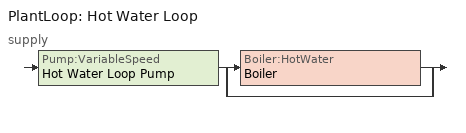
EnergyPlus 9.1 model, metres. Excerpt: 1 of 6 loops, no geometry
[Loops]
PlantLoop 'Hot Water Loop'
 supply: Pump:VariableSpeed 'Hot Water Loop Pump' > split
  | Boiler:HotWater 'Boiler'
  | bypass
[PlantLoop]
Hot Water Loop: Fluid Type=Water; Plant Equipment Operation Scheme=Hot Water Loop Operation Schemes; Maximum Loop Temperature {C}=100; Minimum Loop Temperature {C}=10; Maximum Loop Flow Rate {m3/s}=Autosize; Minimum Loop Flow Rate {m3/s}=0; Plant Loop Volume {m3}=Autocalculate; Load Distribution Scheme=Optimal; Plant Loop Demand Calculation Scheme=SingleSetpoint
[Sizing:Plant]
Hot Water Loop: Loop Type=Heating; Design Loop Exit Temperature {C}=82.2222; Loop Design Temperature Difference {deltaC}=11.1111; Sizing Option=NonCoincident; Zone Timesteps in Averaging Window=1; Coincident Sizing Factor Mode=None
[Pump:VariableSpeed]
Hot Water Loop Pump: Design Maximum Flow Rate {m3/s}=Autosize; Design Pump Head {Pa}=179344; Design Power Consumption {W}=Autosize; Motor Efficiency=1; Fraction of Motor Inefficiencies to Fluid Stream=0; Coefficient 1 of the Part Load Performance Curve=0; Coefficient 2 of the Part Load Performance Curve=1; Coefficient 3 of the Part Load Performance Curve=0; Coefficient 4 of the Part Load Performance Curve=0; Design Minimum Flow Rate {m3/s}=0; Pump Control Type=Intermittent; Skin Loss Radiative Fraction=0.5; Design Power Sizing Method=PowerPerFlowPerPressure; Design Electric Power per Unit Flow Rate {W/(m3/s)}=348701.1; Design Shaft Power per Unit Flow Rate per Unit Head=1.28205; Design Minimum Flow Rate Fraction=0
[SetpointManager:Scheduled]
Hot Water Loop Setpoint Manager: Control Variable=Temperature; Schedule=Hot Water Loop Temp - 180F; Setpoint Node or NodeList=Hot Water Loop Supply Outlet Node
[PlantEquipmentOperationSchemes]
Hot Water Loop Operation Schemes: Control Scheme Object Type 1=PlantEquipmentOperation:HeatingLoad; Control Scheme Name 1=Hot Water Loop Heating Operation Scheme; Control Scheme Schedule Name 1=Always On Discrete
[PlantEquipmentOperation:HeatingLoad]
Hot Water Loop Heating Operation Scheme: Load Range Lower Limit 1 {W}=0; Load Range Upper Limit 1 {W}=1000000000; Range Equipment List Name 1=Hot Water Loop Heating Equipment List
[PlantEquipmentList]
Hot Water Loop Heating Equipment List: Boiler:HotWater, Boiler
[Boiler:HotWater]
Boiler: Fuel Type=NaturalGas; Nominal Capacity {W}=Autosize; Nominal Thermal Efficiency=0.78; Efficiency Curve Temperature Evaluation Variable=LeavingBoiler; Design Water Flow Rate {m3/s}=Autosize; Minimum Part Load Ratio=0; Maximum Part Load Ratio=1.2; Optimum Part Load Ratio=1; Water Outlet Upper Temperature Limit {C}=95; Boiler Flow Mode=LeavingSetpointModulated; Parasitic Electric Load {W}=0; Sizing Factor=1
[Schedule:Day:Interval]
Hot Water Loop Temp - 180F Default: No, 24:00, 82.2222
[Schedule:Week:Daily]
Hot Water Loop Temp - 180F Week Rule - Jan1-Dec31: Hot Water Loop Temp - 180F Default, Hot Water Loop Temp - 180F Default, Hot Water Loop Temp - 180F Default, Hot Water Loop Temp - 180F Default, Hot Water Loop Temp - 180F Default, Hot Water Loop Temp - 180F Default, Hot Water Loop Temp - 180F Default, Hot Water Loop Temp - 180F Default, Hot Water Loop Temp - 180F Default, Hot Water Loop Temp - 180F Default, Hot Water Loop Temp - 180F Default, Hot Water Loop Temp - 180F Default
[Schedule:Year]
Hot Water Loop Temp - 180F: Hot Water Loop Temp - 180F Week Rule - Jan1-Dec31, 1, 1, 12, 31
[Schedule:Constant]
Always On Discrete: Hourly Value=1
